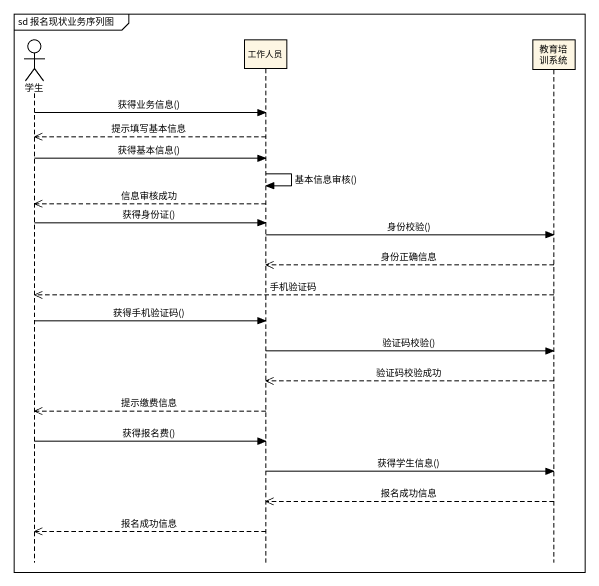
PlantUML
@startuml
mainframe sd 报名现状业务序列图
hide footbox
actor 学生
participant 工作人员
participant 教育培训系统

学生 -> 工作人员 : 获得业务信息()
工作人员 -->> 学生 : 提示填写基本信息
学生 -> 工作人员 : 获得基本信息()
工作人员 -> 工作人员 : 基本信息审核()
工作人员 -->> 学生 : 信息审核成功
学生 -> 工作人员 : 获得身份证()
工作人员 -> 教育培训系统 : 身份校验()
教育培训系统 -->> 工作人员 : 身份正确信息
教育培训系统 -->> 学生 : 手机验证码
学生 -> 工作人员 : 获得手机验证码()
工作人员 -> 教育培训系统 : 验证码校验()
教育培训系统 -->> 工作人员 : 验证码校验成功
工作人员 -->> 学生 : 提示缴费信息
学生 -> 工作人员 : 获得报名费()
工作人员 -> 教育培训系统 : 获得学生信息()
教育培训系统 -->> 工作人员 : 报名成功信息
工作人员 -->> 学生 : 报名成功信息
@enduml
